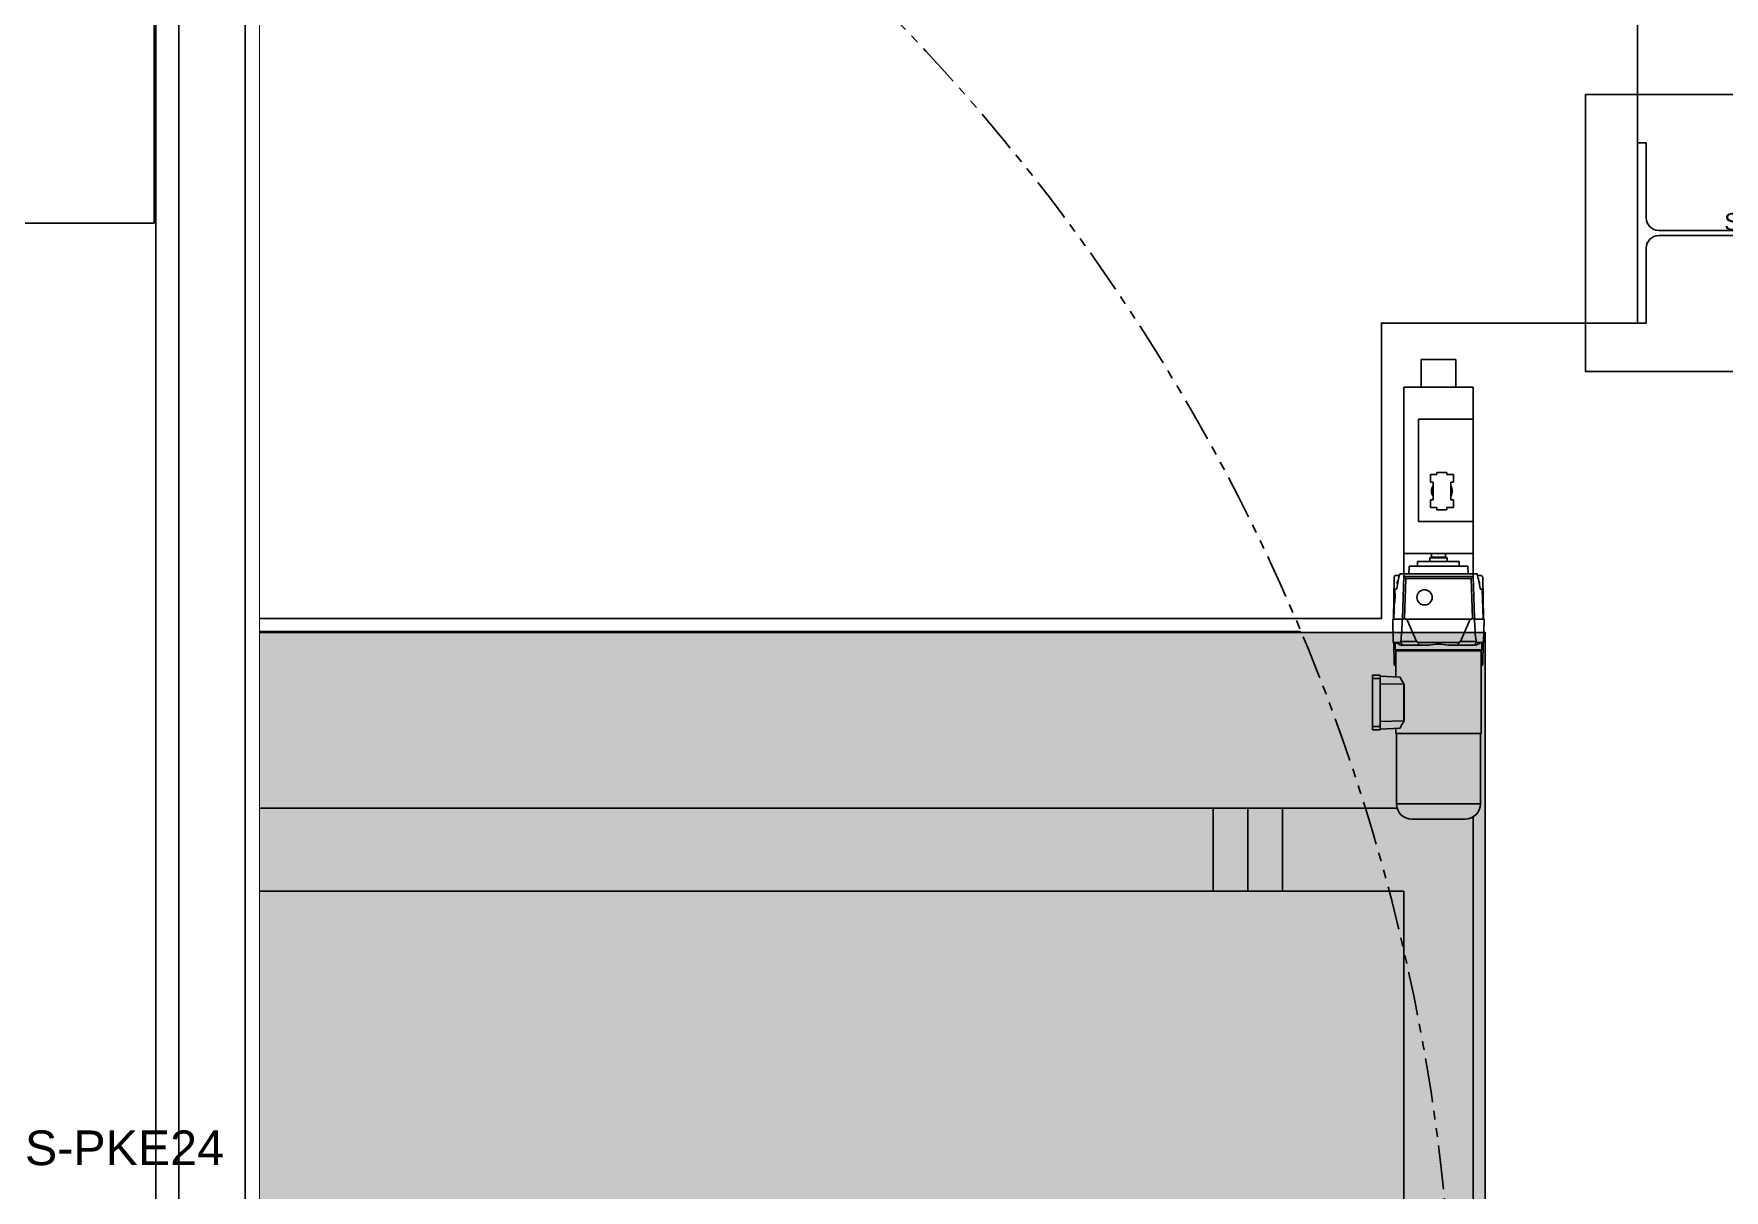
# Model space of a CAD drawing. Header units: millimetres. Extents: x 870 to 18710, y 295 to 21115.
# Drawn here: x 3266.1 to 3510.1, y 1300.1 to 1467 of the extents above; entities that cross this region are included whole.
import ezdxf

# ---------------------------------------------------------------- set-up
doc = ezdxf.new("R2010")
doc.units = ezdxf.units.MM
doc.set_wipeout_variables(frame=1)
doc.linetypes.add('PHANTOM', pattern=[12.7, 6.35, -1.27, 1.27, -1.27, 1.27, -1.27])
for name, color, linetype, true_color in [('PK24-SYS-ROOM', 8, 'Continuous', 0x808080), ('PK24E-COMP-PALLET', 132, 'Continuous', 0x00b7c8), ('PK24E-HELPER', 253, 'PHANTOM', 0xa1a1a1), ('PK24E-SYS-LIFT', 31, 'Continuous', 0xffcc5a)]:
    doc.layers.add(name, color=color, linetype=linetype, true_color=true_color)
for name, color, linetype in [('PK24E-DATA', 7, 'Continuous'), ('PK24E-STRUCT-STEEL', 254, 'Continuous'), ('PKE24E-HIDDEN', 7, 'Continuous')]:
    doc.layers.add(name, color=color, linetype=linetype)
doc.layers.add('PK24E-TTARROW', color=20, linetype='Continuous', lineweight=20, true_color=0xf54b32)
doc.styles.get("Standard").update_dxf_attribs({"font": 'arial.ttf'})

# ---------------------------------------------------------------- blocks, each defined once
blk = doc.blocks.new('ELIFTTT-CHASIS--TOP-COMP-PKE24')
at = {"layer": 'PK24E-SYS-LIFT'}
for p, q in [((279.75, 149.25), (279.75, 145.25)), ((284.75, 149.25), (279.75, 149.25)), ((284.75, 145.25), (284.75, 149.25)), ((277.25, 145.25), (277.25, 121.25)), ((287.25, 145.25), (277.25, 145.25)), ((287.25, 140.65), (287.25, 145.25)), ((287.25, 140.65), (279.35, 140.65)), ((279.35, 140.65), (279.35, 125.85)), ((287.25, 125.85), (287.25, 140.65)), ((281.1, 132.62), (281.1, 131.52)), ((282.02, 132.62), (281.1, 132.62)), ((283.48, 132.95), (282.02, 132.95)), ((282.02, 132.95), (282.02, 132.62)), ((283.48, 132.62), (283.48, 132.95)), ((284.4, 132.62), (283.48, 132.62)), ((284.4, 131.52), (284.4, 132.62)), ((281.1, 131.52), (281.48, 131.52)), ((281.48, 131.52), (281.48, 128.98)), ((284.02, 131.52), (284.4, 131.52)), ((284.02, 128.98), (284.02, 131.52)), ((281.1, 128.98), (281.1, 127.88)), ((281.48, 128.98), (281.1, 128.98)), ((281.1, 127.88), (282.02, 127.88)), ((282.02, 127.88), (282.02, 127.55)), ((282.02, 127.55), (283.48, 127.55)), ((283.48, 127.88), (284.4, 127.88)), ((283.48, 127.55), (283.48, 127.88)), ((284.4, 128.98), (284.02, 128.98)), ((284.4, 127.88), (284.4, 128.98)), ((279.35, 125.85), (287.25, 125.85)), ((287.25, 121.25), (287.25, 125.85)), ((277.25, 121.25), (287.25, 121.25)), ((277.25, 121.25), (277.25, 118.3)), ((279.25, 120.1), (279.25, 119.4)), ((279.25, 120.1), (285.25, 120.1)), ((281.1, 120.7), (281, 120.6)), ((281, 120.6), (281, 120.1)), ((283.5, 120.6), (281, 120.6)), ((281.1, 120.7), (283.4, 120.7)), ((281.25, 121.25), (281.25, 120.7)), ((283.25, 120.7), (283.25, 121.25)), ((283.5, 120.6), (283.4, 120.7)), ((283.5, 120.1), (283.5, 120.6)), ((285.25, 119.4), (285.25, 120.1)), ((287.25, 118.3), (287.25, 121.25)), ((275.86, 117.85), (275.75, 111.75)), ((276.06, 118.05), (276.61, 118.05)), ((276.68, 118.3), (277.28, 118.3)), ((277.04, 111.91), (277.26, 117.91)), ((277.28, 118.3), (277.26, 117.91)), ((277.55, 117.61), (277.26, 117.91)), ((277.26, 117.91), (287.24, 117.91)), ((277.28, 118.3), (287.22, 118.3)), ((277.55, 117.61), (277.34, 111.91)), ((286.95, 117.61), (277.55, 117.61)), ((278.03, 119.4), (277.97, 118.3)), ((278.03, 119.4), (286.47, 119.4)), ((286.53, 118.3), (286.47, 119.4)), ((287.24, 117.91), (286.95, 117.61)), ((287.16, 111.91), (286.95, 117.61)), ((287.24, 117.91), (287.22, 118.3)), ((287.22, 118.3), (287.82, 118.3)), ((287.24, 117.91), (287.46, 111.91)), ((287.89, 118.05), (288.44, 118.05)), ((288.64, 117.85), (288.75, 111.75)), ((275.94, 116.1), (275.79, 111.75)), ((275.96, 115.62), (275.92, 115.63)), ((275.94, 116.1), (276.18, 116.1)), ((288.32, 116.1), (288.56, 116.1)), ((288.71, 111.75), (288.56, 116.1)), ((275.88, 114.18), (275.91, 114.17)), ((275.67, 111.75), (275.73, 108.41)), ((275.67, 111.75), (277.04, 111.75)), ((276.97, 109.94), (277.03, 111.69)), ((277.03, 111.69), (277.34, 111.91)), ((277.04, 111.91), (277.03, 111.69)), ((277.41, 111.75), (277.34, 111.91)), ((277.41, 111.75), (277.69, 111.75)), ((279.06, 108.55), (277.69, 111.75)), ((277.69, 111.75), (286.81, 111.75)), ((286.81, 111.75), (285.44, 108.55)), ((286.81, 111.75), (287.09, 111.75)), ((287.09, 111.75), (287.16, 111.91)), ((287.47, 111.69), (287.16, 111.91)), ((287.46, 111.91), (287.47, 111.69)), ((287.46, 111.75), (288.83, 111.75)), ((287.53, 109.94), (287.47, 111.69)), ((288.77, 108.41), (288.83, 111.75)), ((275.73, 108.41), (276, 108.14)), ((275.73, 108.41), (276.78, 108.41)), ((275.86, 105.25), (275.81, 108.33)), ((276, 108.31), (276, 107.35)), ((276.78, 108.41), (277.13, 108)), ((277.13, 108), (276.81, 108)), ((276.83, 108.55), (279.06, 108.55)), ((279.43, 108), (277.13, 108)), ((279.06, 108.55), (279.3, 108.41)), ((279.3, 108.41), (285.2, 108.41)), ((279.3, 108.41), (279.43, 108)), ((280.85, 108), (279.43, 108)), ((285.07, 108), (283.65, 108)), ((285.2, 108.41), (285.07, 108)), ((287.37, 108), (285.07, 108)), ((285.2, 108.41), (285.44, 108.55)), ((285.44, 108.55), (287.67, 108.55)), ((287.72, 108.41), (287.37, 108)), ((287.69, 108), (287.37, 108)), ((287.72, 108.41), (288.77, 108.41)), ((288.5, 108.14), (288.77, 108.41)), ((288.5, 107.35), (288.5, 108.31)), ((288.64, 105.25), (288.69, 108.33)), ((276, 107.35), (288.5, 107.35)), ((276.06, 105.05), (276.1, 105.05)), ((276.1, 107.18), (276.1, 103.44)), ((276.1, 107.18), (282.25, 107.18)), ((282.25, 107.18), (288.4, 107.18)), ((288.4, 95.25), (288.4, 107.18)), ((288.4, 105.05), (288.44, 105.05)), ((272.75, 103.18), (272.75, 103.68)), ((272.75, 103.68), (273.85, 103.68)), ((272.75, 96.28), (272.75, 103.18)), ((273.85, 103.18), (272.75, 103.18)), ((273.85, 103.68), (273.85, 103.18)), ((273.85, 103.56), (276.71, 103.41)), ((273.85, 96.28), (273.85, 103.18)), ((273.85, 102.45), (277.25, 102.38)), ((277.25, 102.45), (277.25, 102.38)), ((277.25, 97.08), (277.25, 102.38)), ((277.25, 102.38), (277.25, 102.38)), ((277.3, 102.38), (277.25, 102.38)), ((277.3, 97.08), (277.3, 102.38)), ((272.75, 95.78), (272.75, 96.28)), ((272.75, 96.28), (273.85, 96.28)), ((273.85, 95.78), (272.75, 95.78)), ((273.85, 97), (277.25, 97.08)), ((273.85, 96.28), (273.85, 95.78)), ((273.85, 95.9), (276.71, 96.05)), ((276.1, 96.02), (276.1, 95.25)), ((276.1, 95.25), (288.4, 95.25)), ((276.2, 95.25), (276.2, 88.12)), ((277.25, 97.08), (277.25, 97.08)), ((277.25, 97.01), (277.25, 97.08)), ((277.3, 97.08), (277.25, 97.08)), ((288.3, 85.1), (288.3, 95.25)), ((276.2, 88.12), (276.2, 87.8)), ((276.2, 87.8), (276.2, 85.1)), ((249.75, 84.5), (68.85, 84.5)), ((249.75, 72.5), (249.75, 84.5)), ((249.75, 84.5), (254.75, 84.5)), ((254.75, 84.5), (254.75, 72.5)), ((254.75, 84.5), (259.75, 84.5)), ((259.75, 84.5), (259.75, 72.5)), ((259.75, 84.5), (276.28, 84.5)), ((276.2, 85.1), (288.3, 85.1)), ((287.25, -83.22), (287.25, 83.22)), ((286.1, 82.9), (278.4, 82.9)), ((81.39, 72.5), (249.75, 72.5)), ((254.75, 72.5), (249.75, 72.5)), ((259.75, 72.5), (254.75, 72.5)), ((259.75, 72.5), (277.25, 72.5)), ((277.25, 72.5), (277.25, -72.5))]:
    blk.add_line(p, q, dxfattribs=at)
for centre, radius in [((280.25, 114.91), 1.1), ((0, 0), 109)]:
    blk.add_circle(centre, radius, dxfattribs=at)
for centre, radius, start, end in [((282.75, 130.25), 1.5, 147.8509, 212.1491), ((282.75, 130.25), 1.5, 327.8509, 32.1491), ((276.06, 117.85), 0.2, 90, 179), ((276.75, 117), 0.45, 132.2453, 204.5747), ((287.75, 117), 0.45, 335.4253, 47.7547), ((288.44, 117.85), 0.2, 1, 90), ((282.25, 101.91), 6.25, 77.0707, 102.9293), ((276.06, 105.25), 0.2, 181, 270), ((276.2, 107.35), 0.2, 180, 240), ((288.3, 107.35), 0.2, 300, 0), ((288.44, 105.25), 0.2, 270, 359), ((282.25, 106.03), 6.15, 215.6016, 216.4055), ((282.25, 93.43), 6.15, 143.5945, 144.3984), ((278.4, 85.1), 2.2, 180, 270), ((286.1, 85.1), 2.2, 270, 0)]:
    blk.add_arc(centre, radius, start, end, dxfattribs=at)
for centre, major_axis, ratio, start_param, end_param in [((305.67, 111.06), (0, 29.91), 0.99939, 1.327153, 1.396535), ((258.83, 111.06), (0, 29.91), 0.99939, 4.886651, 4.956033), ((304.57, 27.64), (-17.65, 106.42), 0.210216, 0.652517, 0.672911), ((259.93, 27.64), (17.65, 106.42), 0.210212, 5.610299, 5.630699), ((305.37, 85.52), (-26.34, 26.35), 0.507159, 0.207962, 0.215452), ((259.13, 85.52), (26.34, 26.35), 0.507143, 6.067743, 6.075233), ((282.25, 105.66), (-4.43, 4.6), 0.92858, 1.214489, 1.388243), ((282.25, 93.8), (4.43, 4.6), 0.92858, 1.75335, 1.927104)]:
    blk.add_ellipse(centre, major_axis=major_axis, ratio=ratio, start_param=start_param, end_param=end_param, dxfattribs=at)
for points, knots in [([(282.09, 121.25), (282.11, 121.24), (282.16, 121.21), (282.25, 121.2), (282.34, 121.21), (282.39, 121.24), (282.41, 121.25)], [0, 0, 0, 0, 0.230406, 0.49981, 0.78779, 1, 1, 1, 1]), ([(276.68, 118.3), (276.68, 118.3), (276.67, 118.3), (276.67, 118.28), (276.67, 118.28)], [0, 0, 0, 0, 0.487803, 1, 1, 1, 1]), ([(287.83, 118.28), (287.83, 118.28), (287.83, 118.3), (287.82, 118.3), (287.82, 118.3)], [0, 0, 0, 0, 0.485402, 1, 1, 1, 1]), ([(275.89, 114.18), (275.89, 114.18), (275.89, 114.16), (275.89, 114.22), (275.9, 114.37), (275.9, 114.62), (275.9, 114.9), (275.91, 115.18), (275.91, 115.43), (275.92, 115.58), (275.92, 115.64), (275.92, 115.63), (275.92, 115.63)], [0, 0, 0, 0, 0.000422, 0.125216, 0.249969, 0.374831, 0.499914, 0.625089, 0.750116, 0.875001, 0.999834, 1, 1, 1, 1]), ([(275.92, 115.24), (275.92, 115.23), (275.92, 115.15), (275.91, 114.97), (275.9, 114.73), (275.9, 114.53), (275.9, 114.43), (275.9, 114.39)], [0, 0, 0, 0, 0.041978, 0.30628, 0.570431, 0.834353, 1, 1, 1, 1]), ([(275.92, 114.19), (275.92, 114.19), (275.93, 114.2), (275.94, 114.28), (275.96, 114.44), (275.97, 114.66), (275.99, 114.9), (275.99, 115.15), (275.99, 115.36), (275.98, 115.53), (275.97, 115.62), (275.97, 115.62), (275.96, 115.61)], [0, 0, 0, 0, 0.009511, 0.124894, 0.240611, 0.356456, 0.472081, 0.587302, 0.702221, 0.817124, 0.932235, 1, 1, 1, 1]), ([(276.24, 116.25), (276.23, 116.21), (276.21, 116.14), (276.19, 116.1), (276.19, 116.1), (276.18, 116.1)], [0, 0, 0, 0, 0.432931, 0.865827, 1, 1, 1, 1]), ([(288.32, 116.1), (288.31, 116.11), (288.29, 116.12), (288.28, 116.18), (288.27, 116.23), (288.26, 116.25)], [0, 0, 0, 0, 0.43316, 0.866317, 1, 1, 1, 1]), ([(275.9, 114.39), (275.9, 114.33), (275.9, 114.24), (275.91, 114.21), (275.91, 114.2)], [0, 0, 0, 0, 0.571187, 1, 1, 1, 1]), ([(276.81, 108), (276.72, 108.05), (276.5, 108.18), (276.29, 108.29), (276.15, 108.34), (276.07, 108.36), (276.03, 108.35), (276, 108.34), (276, 108.31), (276, 108.31)], [0, 0, 0, 0, 0.189659, 0.44506, 0.57653, 0.707999, 0.799497, 0.930008, 1, 1, 1, 1]), ([(288.5, 108.31), (288.5, 108.31), (288.5, 108.34), (288.48, 108.35), (288.42, 108.36), (288.34, 108.34), (288.23, 108.29), (288.09, 108.23), (287.92, 108.14), (287.77, 108.05), (287.69, 108)], [0, 0, 0, 0, 0.053259, 0.184632, 0.316005, 0.44367, 0.571338, 0.702705, 0.834078, 1, 1, 1, 1]), ([(276.2, 87.8), (276.2, 87.8), (276.2, 87.81), (276.2, 87.83), (276.2, 87.87), (276.2, 87.92), (276.2, 87.98), (276.2, 88.03), (276.2, 88.08), (276.2, 88.11), (276.2, 88.12), (276.2, 88.12), (276.2, 88.12)], [0, 0, 0, 0, 0.106425, 0.212833, 0.319704, 0.427399, 0.535627, 0.643879, 0.751778, 0.859172, 0.966191, 1, 1, 1, 1])]:
    blk.add_open_spline(points, degree=3, knots=knots, dxfattribs=at)
blk = doc.blocks.new('ELIFTTT-TT--TOP-COMP-PKE24')
at = {"layer": 'PK24E-SYS-LIFT'}
for p, q in [((258.3, 103.22), (258.3, 105)), ((258.3, 105), (267.5, 105)), ((267.5, 105), (267.5, 103.22)), ((262.25, 103.22), (258.3, 103.22)), ((258.3, -103.22), (258.3, 103.22)), ((262.25, 94), (262.25, 103.22)), ((267.5, 103.22), (265.25, 103.22)), ((265.25, 103.22), (265.25, 94)), ((267.5, -103.22), (267.5, 103.22)), ((252.8, 75.2), (252.8, 94.8)), ((257.6, 95), (253, 95)), ((253, 95), (253, 75)), ((257.6, 75), (257.6, 95)), ((257.8, 94.8), (257.8, 75.2)), ((265.25, 94), (262.25, 94)), ((262.25, -94), (262.25, 94)), ((265.25, -94), (265.25, 94)), ((272.5, 93.75), (267.5, 93.75)), ((272.5, 93.75), (272.5, 86.25)), ((196.75, 89.5), (196.75, 84.5)), ((204.25, 89.5), (196.75, 89.5)), ((204.25, 84.5), (204.25, 89.5)), ((211.75, 89.5), (211.75, 84.5)), ((215.5, 89.5), (211.75, 89.5)), ((219.25, 89.5), (215.5, 89.5)), ((219.25, 84.5), (219.25, 89.5)), ((258.3, 88), (257.8, 88)), ((267.5, 86.25), (272.5, 86.25)), ((230.5, 84.5), (-230.5, 84.5)), ((230.5, 84.5), (230.5, -84.5)), ((257.8, 82), (258.3, 82)), ((272.5, 78.75), (267.5, 78.75)), ((272.5, 71.25), (272.5, 78.75)), ((220.5, 74.5), (87.6, 74.5)), ((87.6, 74.5), (87.6, -74.5)), ((220.5, -74.5), (220.5, 74.5)), ((253, 75), (257.6, 75)), ((267.5, 71.25), (272.5, 71.25)), ((258.3, 67.75), (230.5, 67.75)), ((230.5, 59.75), (258.3, 59.75)), ((252.8, 32.7), (252.8, 52.3)), ((257.6, 52.5), (253, 52.5)), ((253, 52.5), (253, 32.5)), ((257.6, 32.5), (257.6, 52.5)), ((257.8, 52.3), (257.8, 32.7)), ((258.3, 45.5), (257.8, 45.5)), ((257.8, 39.5), (258.3, 39.5)), ((253, 32.5), (257.6, 32.5))]:
    blk.add_line(p, q, dxfattribs=at)
for centre, radius, start, end in [((253, 94.8), 0.2, 90, 180), ((257.6, 94.8), 0.2, 0, 90), ((253, 75.2), 0.2, 180, 270), ((257.6, 75.2), 0.2, 270, 0), ((0, 0), 109, 4.6242, 36.518), ((253, 52.3), 0.2, 90, 180), ((257.6, 52.3), 0.2, 0, 90), ((253, 32.7), 0.2, 180, 270), ((257.6, 32.7), 0.2, 270, 0)]:
    blk.add_arc(centre, radius, start, end, dxfattribs=at)
blk = doc.blocks.new('*U23')
at = {"layer": 'PK24E-COMP-PALLET'}
for p, q in [((262.27, 110), (-262.27, 110)), ((249.45, 100.42), (-249.45, 100.42)), ((249.45, -100.42), (249.45, 100.42)), ((249.45, 97.11), (-249.45, 97.11)), ((168.92, 47.89), (168.92, 96.89)), ((249.45, 96.89), (168.92, 96.89)), ((267.5, -96.99), (267.5, 96.99)), ((249.45, 47.67), (-249.45, 47.67)), ((249.45, 47.89), (168.92, 47.89)), ((249.45, 44.65), (-249.45, 44.65)), ((168.92, -96.89), (168.92, -47.89)), ((249.45, -97.11), (-249.45, -97.11)), ((249.45, -96.89), (168.92, -96.89)), ((249.45, -100.42), (-249.45, -100.42)), ((262.27, -110), (-262.27, -110))]:
    blk.add_line(p, q, dxfattribs=at)
blk.add_arc((7.5, 0), 277.5, 20.4566, 23.3531, dxfattribs=at)
blk = doc.blocks.new('STEEL-HEA260--TOP-STRUCT-PK24')
at = {"layer": 'PK24E-STRUCT-STEEL', "color": 8, "true_color": 0x808080}
blk.add_lwpolyline([(11.25, 13), (11.25, 2.175, -0.4142136), (9.45, 0.375), (-9.45, 0.375, -0.4142136), (-11.25, 2.175), (-11.25, 13), (-12.5, 13), (-12.5, -13), (-11.25, -13), (-11.25, -2.175, -0.4142136), (-9.45, -0.375), (9.45, -0.375, -0.4142136), (11.25, -2.175), (11.25, -13), (12.5, -13), (12.5, 13)], format="xyb", close=True, dxfattribs=at)
at = {"layer": 'PKE24E-HIDDEN'}
blk.add_attdef('COMP_TYPE', (0, 0.375), '', height=2.5, dxfattribs=at)
blk = doc.blocks.new('STEEL-HEA260-WPLATE-TOP-STRUCT-PK24')
at = {"layer": 'PK24E-STRUCT-STEEL', "color": 8, "true_color": 0x808080}
blk.add_lwpolyline([(-20, 20), (20, 20), (20, -20), (-20, -20)], close=True, dxfattribs=at)
blk.add_blockref('STEEL-HEA260--TOP-STRUCT-PK24', (0, 0)).add_auto_attribs({'COMP_TYPE': 'STEEL-HEA260--TOP-STRUCT-PK24'})
blk = doc.blocks.new('ELIFT-COLUMNS--TOP-COMP-PKE24')
for p in [(-306.5, 167.5), (323.5, 167.5)]:
    blk.add_blockref('STEEL-HEA260-WPLATE-TOP-STRUCT-PK24', p)
blk = doc.blocks.new('TTARROW---TOP-DECOR-PK24')
at = {"layer": 'PK24E-TTARROW'}
for points in [[(0, 90), (0, 80), (-32.49, 89.27), (0, 110), (0, 100, -0.763437), (50.85, -86.11), (61.06, -72.77), (52.06, -73.42, 0.73095)], [(0, -90), (0, -80), (32.49, -89.27), (0, -110), (0, -100, -0.763437), (-50.85, 86.11), (-61.06, 72.77), (-52.06, 73.42, 0.73095)]]:
    blk.add_lwpolyline(points, format="xyb", close=True, dxfattribs=at)
blk = doc.blocks.new('ELIFTTT---TOP-SYS-PKE24')
for name in ['ELIFT-COLUMNS--TOP-COMP-PKE24', 'ELIFTTT-CHASIS--TOP-COMP-PKE24', '*U23', 'TTARROW---TOP-DECOR-PK24', 'ELIFTTT-TT--TOP-COMP-PKE24']:
    blk.add_blockref(name, (0, 0))
at = {"layer": 'PK24E-DATA'}
for tag, p in [('COMP_TYPE', (3.47, 12.51)), ('LAYOUT_ID', (3.47, 2.51)), ('SYSTEM_ID', (3.47, -7.49)), ('CARRIER_ID', (3.47, -17.49)), ('CON_CARS', (3.47, -27.49))]:
    blk.add_attdef(tag, p, '', height=5, dxfattribs=at)
blk = doc.blocks.new('*U190')
at = {"layer": 'PK24-SYS-ROOM'}
blk.add_lwpolyline([(-274.25, 111.86), (274.01, 111.86), (274.01, 154.5), (311, 154.5), (311, 349.72), (170, 349.72), (-170, 349.72), (-294, 349.72), (-294, 154.5), (-274.25, 154.5)], close=True, dxfattribs=at)
blk.add_lwpolyline([(-110, 262.27), (-96.99, 267.5), (96.99, 267.5), (110, 262.27), (110, -262.27), (96.99, -267.5), (-96.99, -267.5), (-110, -262.27), (-110, 262.27)], dxfattribs=at)
blk.add_wipeout([(111.88, -110.14), (287, -110.14), (287, 109.86), (111.88, 109.86)]).dxf.layer = 'PK24-SYS-ROOM'
h = blk.add_hatch(dxfattribs=at)
h.set_pattern_fill('ANGLE', color=256)
h.set_pattern_definition([(0, (0, 0), (0, 6.985), [5.08, -1.905]), (90, (0, 0), (-6.985, 4e-16), [5.08, -1.905])])
h.paths.add_polyline_path([(289.01, -110.14), (-289.25, -110.14), (-289.25, 109.86), (289.01, 109.86)])
for points in [[(-112, 263.62), (-97.37, 269.5), (97.37, 269.5), (112, 263.62), (112, -263.62), (97.37, -269.5), (-97.37, -269.5), (-112, -263.62)], [(289.01, -110.14), (-289.25, -110.14), (-289.25, 109.86), (289.01, 109.86)]]:
    blk.add_lwpolyline(points, close=True, dxfattribs=at)
for name in ['ELIFT-COLUMNS--TOP-COMP-PKE24', 'ELIFTTT-CHASIS--TOP-COMP-PKE24']:
    blk.add_blockref(name, (0, 0), dxfattribs=at)
blk.add_wipeout([(-112, 263.62), (-97.37, 269.5), (97.37, 269.5), (112, 263.62), (112, -263.62), (97.37, -269.5), (-97.37, -269.5), (-112, -263.62)]).dxf.layer = 'PK24-SYS-ROOM'
at = {"layer": 'PK24E-HELPER'}
blk.add_circle((-0.12, -0.14), 284.63, dxfattribs=at)
at = {"layer": 'PK24-SYS-ROOM', "rotation": 90}
blk.add_blockref('*U23', (0, 0), dxfattribs=at)
at = {"layer": 'PK24E-DATA'}
for tag, p in [('COMP_TYPE', (-1.32, 32.97)), ('ROOM_TYPE', (-1.32, 22.97)), ('SYSTEM_ID', (-1.32, 12.97)), ('CARRIER_ID', (-1.32, 2.97)), ('LAYOUT_ID', (-1.32, -7.03)), ('DOOR_COUNT', (-1.32, -17.03)), ('DOOR1_ANGLE', (-1.32, -27.03))]:
    blk.add_attdef(tag, p, '', height=5, dxfattribs=at)
at = {"layer": 'PK24E-DATA', "flags": 8}
blk.add_attdef('DOOR2_ANGLE', (-1.32, -37.03), '', height=5, dxfattribs=at)

msp = doc.modelspace()

# ---------------------------------------------------------------- block references
for p in [(3186.62, 1270.78), (3816.62, 1270.78)]:
    msp.add_blockref('ELIFTTT---TOP-SYS-PKE24', p)

# ---------------------------------------------------------------- next in the draw order: block references
ref = msp.add_blockref('*U190', (3186.62, 1270.78))
ref.add_attrib('COMP_TYPE', 'ROOM-ADLIYE--TOP-SYS-PKE24', (3185.29, 1303.75), dxfattribs={"layer": 'PK24E-DATA', "height": 5})

# ---------------------------------------------------------------- next in the draw order: block references
msp.add_blockref('*U190', (3816.62, 1270.78))

doc.saveas('drawing.dxf')
